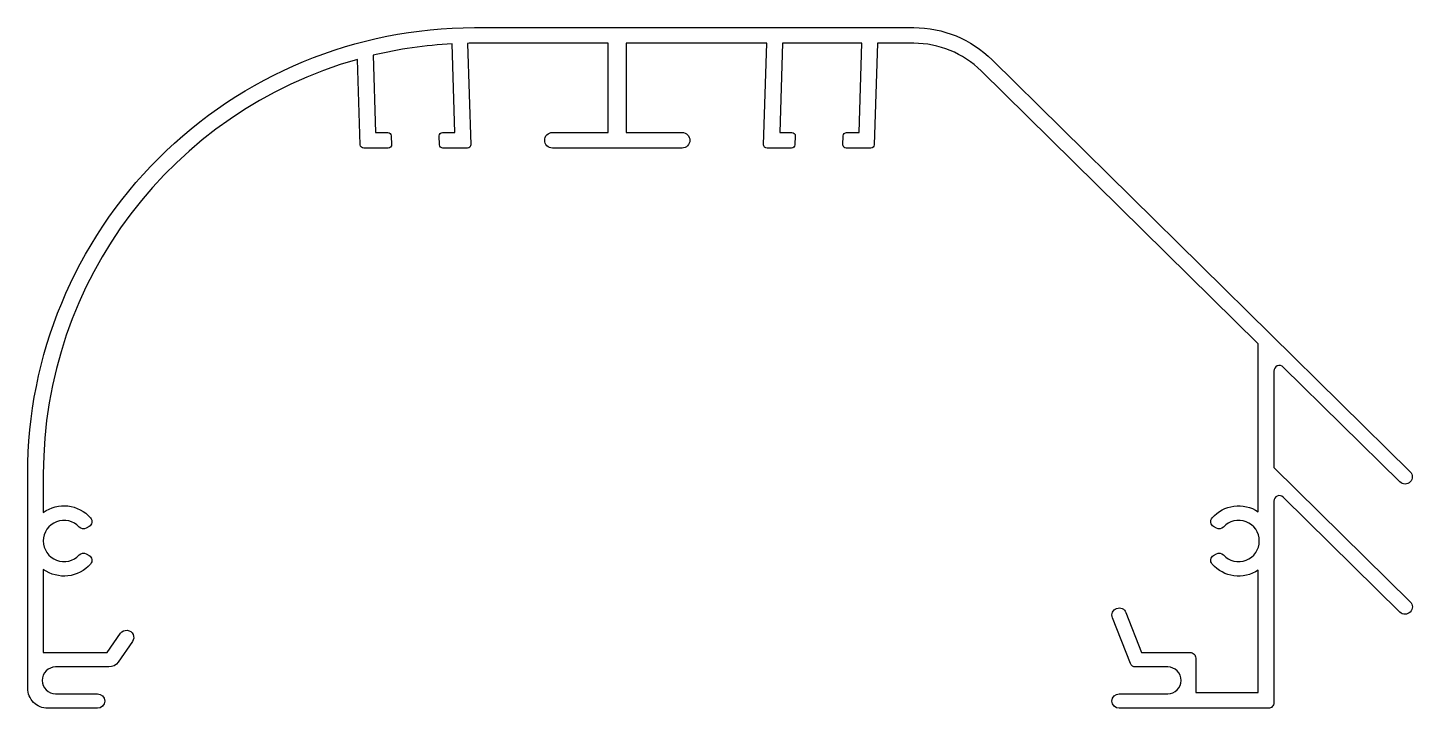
# Model space of a CAD drawing. Extents: x 51 to 175, y 103 to 164.
import ezdxf

# ---------------------------------------------------------------- set-up
doc = ezdxf.new("R2010")
doc.units = 0
doc.layers.get('0').update_dxf_attribs({"linetype": 'CONTINUOUS'})

msp = doc.modelspace()

# ---------------------------------------------------------------- linework, layer by layer
msp.add_lwpolyline([(89.41, 162.53, 0.046377), (82.34, 161.51), (82.56, 154.59), (83.67, 154.59, -0.404895), (83.97, 154.3), (84, 153.5, -0.423594), (83.7, 153.19), (81.5, 153.19, -0.404895), (81.2, 153.48), (80.95, 161.14, 0.335947), (52.81, 123.99), (52.81, 120.54, -0.389331), (57.04, 120.05, -0.470968), (56.91, 119.29), (56.65, 119.13, -0.352722), (56.03, 119.23, 2.585882), (56.03, 116.74, -0.352722), (56.65, 116.84), (56.91, 116.68, -0.470968), (57.04, 115.92, -0.389331), (52.81, 115.44), (52.81, 107.99), (58.53, 107.99), (59.73, 109.71, -1), (60.79, 108.96), (59.51, 107.12, -0.245641), (58.69, 106.69), (53.91, 106.69, 1), (53.91, 104.29), (57.66, 104.29, -1), (57.66, 102.99), (53.21, 102.99, -0.414214), (51.41, 104.79), (51.41, 123.99, -0.414214), (91.41, 163.99), (130.76, 163.99, -0.197089), (137.78, 161.11), (175.22, 124.19, -1), (174.3, 123.27), (163.86, 133.56, 0.665644), (163.01, 133.21), (163.01, 124.57), (175.22, 112.54, -1), (174.3, 111.61), (163.86, 121.91, 0.665644), (163.01, 121.55), (163.01, 103.49, -0.414214), (162.51, 102.99), (149.16, 102.99, -1), (149.16, 104.29), (153.51, 104.29, 1), (153.51, 106.69), (150.62, 106.69, -0.30875), (150.16, 107), (148.56, 111.1, -1), (149.77, 111.57), (151.17, 107.99), (155.51, 107.99, -0.414214), (156.01, 107.49), (156.01, 104.39), (161.61, 104.39), (161.61, 115.37, -0.378234), (157.48, 115.92, -0.470968), (157.61, 116.68), (157.87, 116.84, -0.352722), (158.49, 116.74, 2.585882), (158.49, 119.23, -0.352722), (157.87, 119.13), (157.61, 119.29, -0.470968), (157.48, 120.05, -0.378234), (161.61, 120.6), (161.61, 135.64), (136.8, 160.11, 0.197089), (130.76, 162.59), (127.52, 162.59), (127.22, 153.48, -0.404895), (126.93, 153.19), (124.72, 153.19, -0.423594), (124.42, 153.5), (124.45, 154.3, -0.404895), (124.75, 154.59), (125.86, 154.59), (126.12, 162.59), (119.01, 162.59), (118.76, 154.59), (119.85, 154.59, -0.423594), (120.15, 154.28), (120.12, 153.48, -0.404895), (119.82, 153.19), (117.62, 153.19, -0.423594), (117.32, 153.5), (117.61, 162.59), (105.01, 162.59), (105.01, 154.59), (110.01, 154.59, -0.414214), (110.71, 153.89, -0.414214), (110.01, 153.19), (98.41, 153.19, -0.414214), (97.71, 153.89), (97.71, 153.89, -0.414214), (98.41, 154.59), (103.41, 154.59), (103.41, 162.59), (91.41, 162.59, 0.003886), (90.81, 162.58), (91.1, 153.5, -0.423594), (90.8, 153.19), (88.6, 153.19, -0.404895), (88.3, 153.48), (88.27, 154.28, -0.423594), (88.57, 154.59), (89.67, 154.59), (89.41, 162.54)], format="xyb", close=True)

doc.saveas('drawing.dxf')
